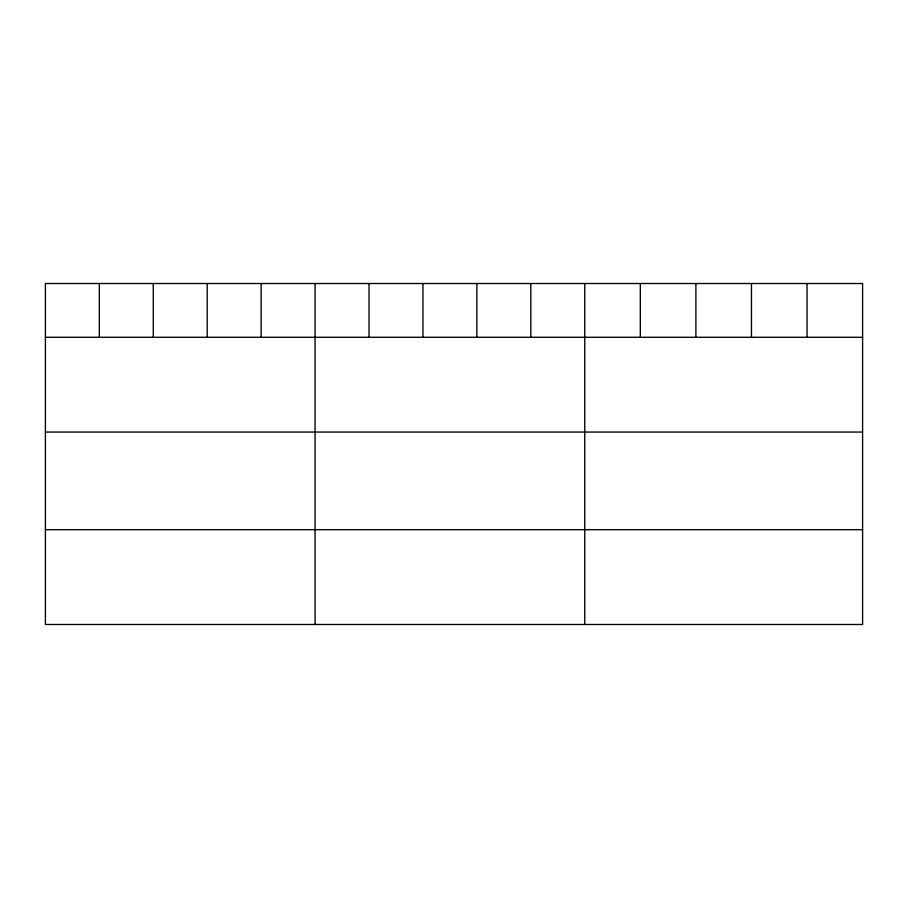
<?xml version="1.0" encoding="UTF-8"?>
<svg xmlns="http://www.w3.org/2000/svg" width="908" height="908" viewBox="0 0 908 908"><rect width="100%" height="100%" fill="white"/><g stroke="black" fill="none" stroke-linecap="round" stroke-linejoin="round"><path stroke-width="1.36" d="M862.6 337.277L862.6 624.488L45.4 624.488L45.4 283.512L862.6 283.512L862.6 337.277L45.4 337.277M45.4 432.06L862.6 432.06M45.4 529.704L862.6 529.704M807.03 283.512L807.03 337.277M751.461 283.512L751.461 337.277M695.891 283.512L695.891 337.277M640.322 283.512L640.322 337.277M584.752 283.512L584.752 624.488M530.817 283.512L530.817 337.277M476.882 283.512L476.882 337.277M422.946 283.512L422.946 337.277M369.011 283.512L369.011 337.277M315.076 283.512L315.076 624.488M261.141 283.512L261.141 337.277M207.206 283.512L207.206 337.277M153.27 283.512L153.27 337.277M99.335 283.512L99.335 337.277"/></g></svg>
